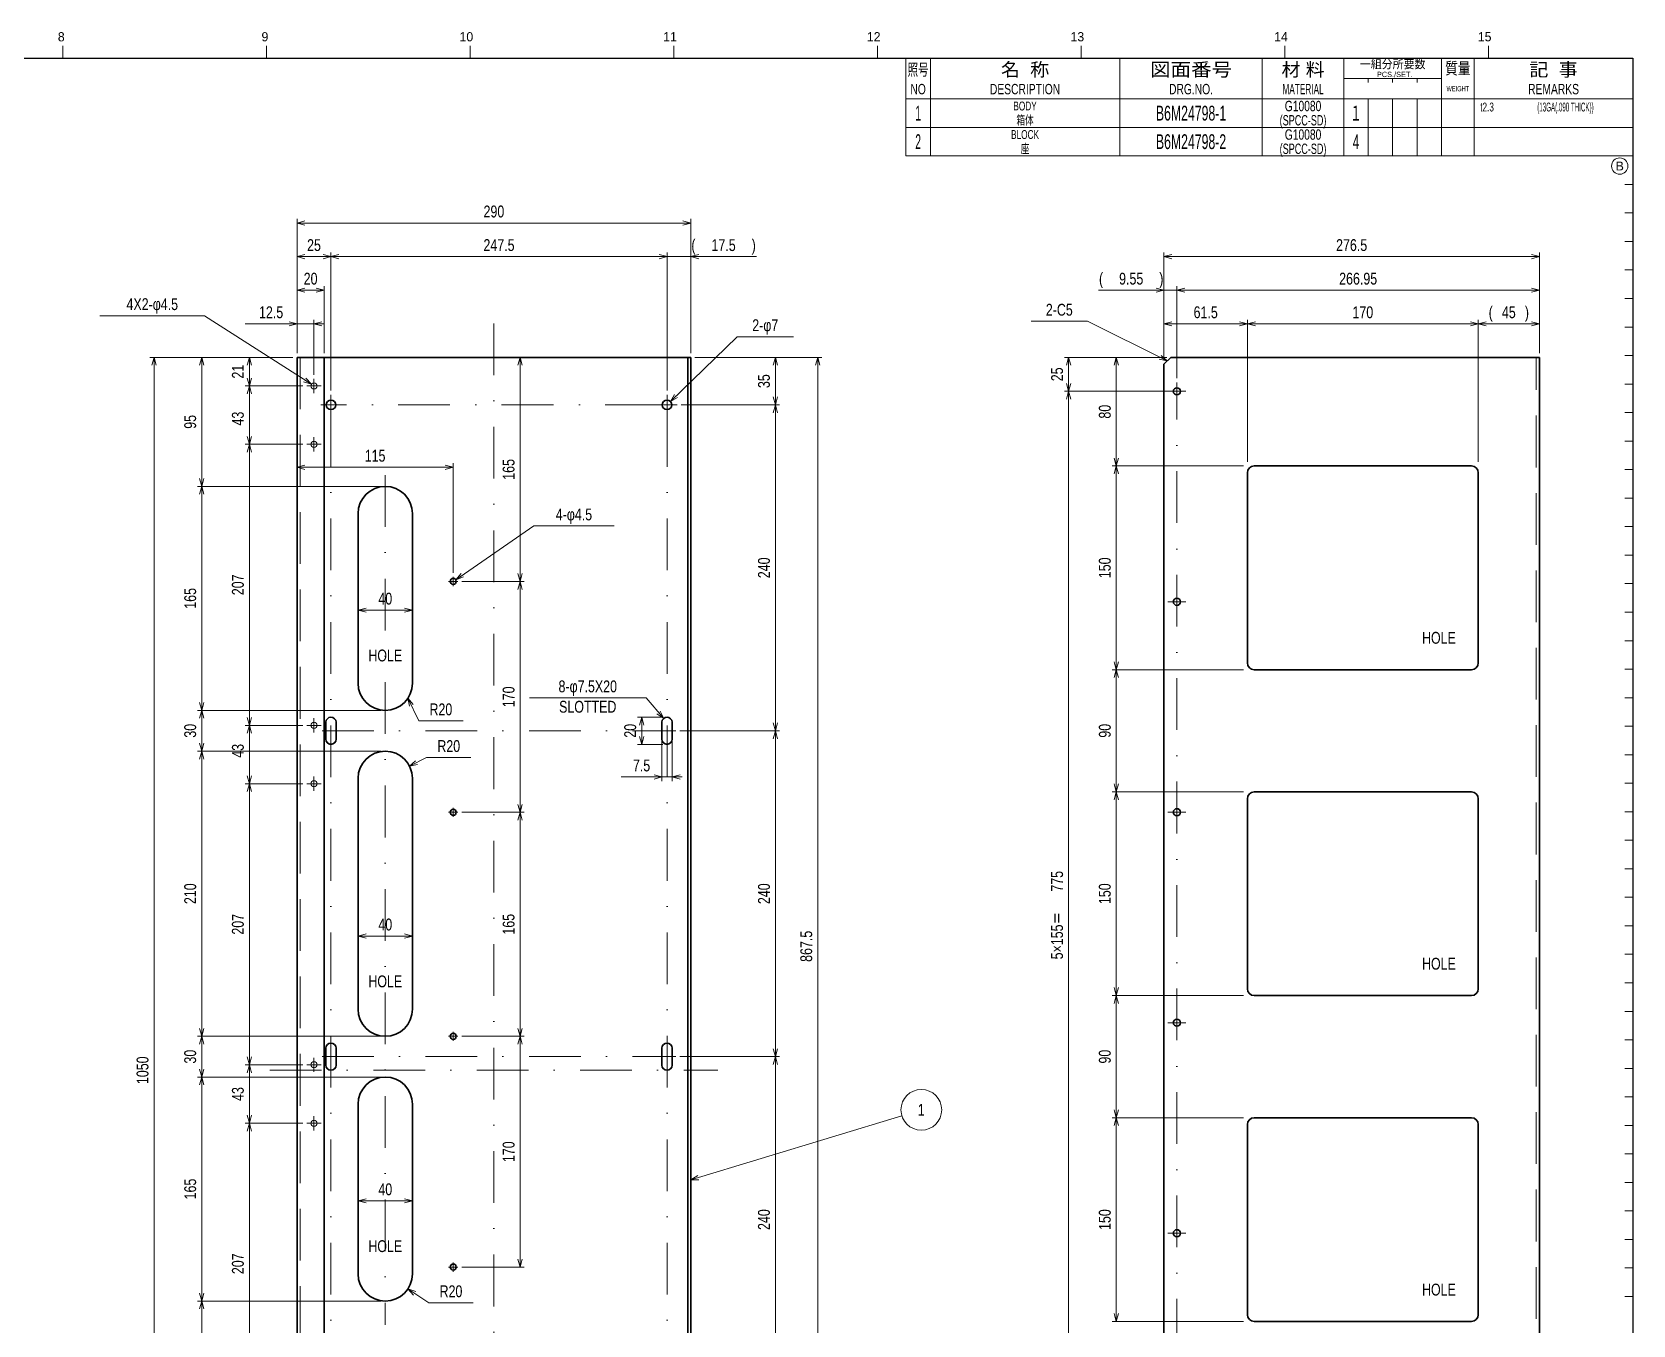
# Model space of a CAD drawing. Header units: millimetres. Extents: x 10 to 821, y 12 to 580.
# Drawn here: x 428 to 821, y 263 to 580.4 of the extents above; entities that cross this region are included whole.
import ezdxf
from ezdxf.enums import TextEntityAlignment as Align

# ---------------------------------------------------------------- set-up
doc = ezdxf.new("R2010")
doc.units = ezdxf.units.MM
doc.linetypes.add('DASHDOT', pattern=[25.3, 12.7, -6.3, 0, -6.3])
doc.linetypes.add('DASHED', pattern=[19, 12.7, -6.3])
for name, color, linetype in [('GR1_01', 7, 'Continuous'), ('GR1_02', 7, 'Continuous'), ('図面枠B6M', 7, 'Continuous'), ('表題、部品表_01', 7, 'Continuous'), ('表題、部品表_02', 7, 'Continuous'), ('表題、部品表_03', 7, 'Continuous'), ('表題、部品表_Layer1', 7, 'Continuous')]:
    doc.layers.add(name, color=color, linetype=linetype)
doc.styles.add('HG丸ｺﾞｼｯｸM-PRO', font='')
doc.styles.get('HG丸ｺﾞｼｯｸM-PRO').set_extended_font_data('HG丸ｺﾞｼｯｸM-PRO')

# ---------------------------------------------------------------- blocks, each defined once
blk = doc.blocks.new('BLKF023')
at = {"layer": '図面枠B6M', "color": 2, "linetype": 'Continuous', "lineweight": 25}
for p, q in [((35.5, 574), (821, 574)), ((821, 574), (821, 20))]:
    blk.add_line(p, q, dxfattribs=at)
at = {"layer": '図面枠B6M', "color": 4, "linetype": 'Continuous', "lineweight": 13}
for p, q in [((435.5, 577), (435.5, 574)), ((485.5, 577), (485.5, 574)), ((535.5, 577), (535.5, 574)), ((585.5, 577), (585.5, 574)), ((635.5, 577), (635.5, 574)), ((685.5, 577), (685.5, 574)), ((735.5, 577), (735.5, 574)), ((785.5, 577), (785.5, 574)), ((819, 557), (821, 557)), ((819, 550), (821, 550)), ((819, 543), (821, 543)), ((819, 536), (821, 536)), ((819, 529), (821, 529)), ((819, 522), (821, 522)), ((819, 515), (821, 515)), ((819, 508), (821, 508)), ((819, 501), (821, 501)), ((819, 494), (821, 494)), ((819, 487), (821, 487)), ((819, 480), (821, 480)), ((819, 473), (821, 473)), ((819, 466), (821, 466)), ((819, 459), (821, 459)), ((819, 452), (821, 452)), ((819, 445), (821, 445)), ((819, 438), (821, 438)), ((819, 431), (821, 431)), ((819, 424), (821, 424)), ((819, 417), (821, 417)), ((819, 410), (821, 410)), ((819, 403), (821, 403)), ((819, 396), (821, 396)), ((819, 389), (821, 389)), ((819, 382), (821, 382)), ((819, 375), (821, 375)), ((819, 368), (821, 368)), ((819, 361), (821, 361)), ((819, 354), (821, 354)), ((819, 347), (821, 347)), ((819, 340), (821, 340)), ((819, 333), (821, 333)), ((819, 326), (821, 326)), ((819, 319), (821, 319)), ((819, 312), (821, 312)), ((819, 305), (821, 305)), ((819, 298), (821, 298)), ((819, 291), (821, 291)), ((819, 284), (821, 284)), ((819, 277), (821, 277)), ((819, 270), (821, 270))]:
    blk.add_line(p, q, dxfattribs=at)
at = {"layer": '図面枠B6M', "color": 4, "linetype": 'Continuous', "lineweight": 13, "style": 'HG丸ｺﾞｼｯｸM-PRO', "width": 1.003994}
for s, height, p in [('8', 2.25, (434.29, 577.45)), ('9', 2.25, (484.29, 577.45)), ('10', 2.255, (532.9, 577.45)), ('11', 2.255, (582.9, 577.45)), ('12', 2.255, (632.9, 577.45)), ('13', 2.255, (682.9, 577.45)), ('14', 2.255, (732.9, 577.45)), ('15', 2.255, (782.9, 577.45))]:
    blk.add_text(s, height=height, dxfattribs=at).set_placement(p, align=Align.BOTTOM_LEFT)
blk = doc.blocks.new('FXTIP_ARROW_S')
at = {"color": 0, "linetype": 'Continuous', "lineweight": -2}
for q in [(-1, 0), (-0.97, 0.26), (-0.97, -0.26)]:
    blk.add_line((0, 0), q, dxfattribs=at)
blk = doc.blocks.new('FXTIP_ARROW_E')
at = {"color": 0, "linetype": 'Continuous', "lineweight": -2}
for q in [(-1, 0), (-0.97, 0.26), (-0.97, -0.26)]:
    blk.add_line((0, 0), q, dxfattribs=at)
blk = doc.blocks.new('BLKF040')
at = {"layer": '表題、部品表_02', "color": 4, "linetype": 'Continuous', "lineweight": 13}
for p, q in [((642.5, 564), (642.5, 557)), ((642.5, 564), (821, 564)), ((648.5, 564), (648.5, 557)), ((695, 564), (695, 557)), ((730, 564), (730, 557)), ((750, 564), (750, 557)), ((756, 564), (756, 557)), ((762, 564), (762, 557)), ((768, 557), (768, 564)), ((774, 564), (774, 557)), ((782, 564), (782, 557)), ((821, 564), (821, 557)), ((642.5, 557), (821, 557))]:
    blk.add_line(p, q, dxfattribs=at)
blk = doc.blocks.new('BLKF043')
at = {"layer": '表題、部品表_01', "color": 4, "linetype": 'Continuous', "lineweight": 13}
for p, q in [((642.5, 574), (642.5, 564)), ((642.5, 574), (821, 574)), ((648.5, 574), (648.5, 564)), ((695, 574), (695, 564)), ((730, 574), (730, 564)), ((750, 574), (750, 564)), ((774, 574), (774, 564)), ((782, 574), (782, 564)), ((821, 574), (821, 564)), ((750, 569), (774, 569)), ((756, 568), (756, 569)), ((762, 569), (762, 568)), ((768, 569), (768, 568)), ((642.5, 564), (821, 564))]:
    blk.add_line(p, q, dxfattribs=at)
at = {"layer": '表題、部品表_01', "color": 3, "linetype": 'Continuous', "lineweight": 35, "style": 'HG丸ｺﾞｼｯｸM-PRO'}
for s, height, width, p in [('照号', 2.909, 0.651535, (645.5, 571.2)), ('名  称', 3.273, 1.042426, (671.75, 571.2)), ('図面番号', 3.273, 1.127518, (712.5, 571.2)), ('材 料', 3.273, 1.042439, (740, 571.2)), ('一組分所要数', 2.036, 0.966638, (762, 572.5)), ('PCS./SET.', 1.309, 0.862935, (762.5, 570)), ('質量', 2.909, 0.781842, (778, 571.5)), ('記  事', 3.273, 1.042426, (801.5, 571.2)), ('NO', 2.545, 0.740841, (645.5, 566.4)), ('DESCRIPTION', 2.5455, 0.741365, (671.75, 566.4)), ('DRG.NO.', 2.545, 0.741189, (712.5, 566.4)), ('MATERIAL', 2.545, 0.594756, (740, 566.4)), ('WEIGHT', 1.309, 0.635507, (778, 566.5)), ('REMARKS', 2.545, 0.742803, (801.5, 566.4))]:
    blk.add_text(s, height=height, dxfattribs=dict(at, width=width)).set_placement(p, align=Align.MIDDLE_CENTER)
blk = doc.blocks.new('BLKF042')
at = {"layer": '表題、部品表_01', "color": 3, "linetype": 'Continuous', "lineweight": 13}
blk.add_blockref('BLKF043', (0, 0), dxfattribs=at)
blk = doc.blocks.new('BLKF044')
at = {"layer": '表題、部品表_02', "color": 4, "linetype": 'Continuous', "lineweight": 13}
for p, q in [((642.5, 557), (642.5, 550)), ((642.5, 557), (821, 557)), ((648.5, 557), (648.5, 550)), ((695, 557), (695, 550)), ((730, 557), (730, 550)), ((750, 557), (750, 550)), ((756, 557), (756, 550)), ((762, 557), (762, 550)), ((768, 550), (768, 557)), ((774, 557), (774, 550)), ((782, 557), (782, 550)), ((821, 557), (821, 550)), ((642.5, 550), (821, 550))]:
    blk.add_line(p, q, dxfattribs=at)
blk = doc.blocks.new('BLKF062')
at = {"layer": 'GR1_01', "color": 3, "linetype": 'Continuous', "lineweight": 35}
for p, q in [((707.52, 500.54), (705.85, 498.88)), ((707.52, 500.54), (798.02, 500.54)), ((798.02, 150.54), (798.02, 500.54)), ((705.85, 498.88), (705.85, 498.04)), ((705.85, 498.88), (705.85, 224.71)), ((726.35, 425.54), (726.35, 472.21)), ((728.02, 473.88), (781.35, 473.88)), ((783.02, 472.21), (783.02, 425.54)), ((781.35, 423.88), (728.02, 423.88)), ((728.02, 393.88), (781.35, 393.88)), ((726.35, 345.54), (726.35, 392.21)), ((783.02, 392.21), (783.02, 345.54)), ((781.35, 343.88), (728.02, 343.88)), ((726.35, 265.54), (726.35, 312.21)), ((728.02, 313.88), (781.35, 313.88)), ((783.02, 312.21), (783.02, 265.54)), ((781.35, 263.88), (728.02, 263.88)), ((705.85, 224.71), (705.85, 222.21)), ((705.85, 222.21), (707.52, 220.54)), ((707.52, 220.54), (710.45, 220.54)), ((710.45, 219.88), (710.45, 220.54)), ((709.68, 219.88), (709.68, 150.54)), ((709.68, 219.88), (710.45, 219.88)), ((709.68, 150.54), (798.02, 150.54))]:
    blk.add_line(p, q, dxfattribs=at)
at = {"layer": 'GR1_01', "color": 4, "linetype": 'DASHED', "lineweight": 13}
for p, q in [((797.25, 150.54), (797.25, 500.54)), ((710.45, 150.54), (710.45, 219.88)), ((709.68, 213.38), (710.45, 213.38)), ((709.68, 209.38), (710.45, 209.38)), ((709.68, 163.38), (710.45, 163.38)), ((709.68, 159.38), (710.45, 159.38))]:
    blk.add_line(p, q, dxfattribs=at)
at = {"layer": 'GR1_01', "color": 3, "linetype": 'Continuous', "lineweight": 35}
for centre in [(709.03, 492.21), (709.03, 440.54), (709.03, 388.88), (709.03, 337.21), (709.03, 285.54), (709.03, 233.88)]:
    blk.add_circle(centre, 0.867, dxfattribs=at)
for centre, start, end in [((728.02, 472.21), 90, 180), ((781.35, 472.21), 0, 90), ((728.02, 425.54), 180, 270), ((781.35, 425.54), 270, 0), ((728.02, 392.21), 90, 180), ((781.35, 392.21), 0, 90), ((728.02, 345.54), 180, 270), ((781.35, 345.54), 270, 0), ((728.02, 312.21), 90, 180), ((781.35, 312.21), 0, 90), ((728.02, 265.54), 180, 270), ((781.35, 265.54), 270, 0)]:
    blk.add_arc(centre, 1.67, start, end, dxfattribs=at)
blk = doc.blocks.new('BLKF064')
at = {"layer": 'GR1_01', "color": 3, "linetype": 'Continuous', "lineweight": 35}
for p, q in [((493.02, 150.54), (493.02, 500.54)), ((493.02, 500.54), (589.68, 500.54)), ((499.68, 499.78), (499.68, 500.54)), ((499.68, 223.04), (499.68, 500.54)), ((588.92, 498.04), (588.92, 500.54)), ((589.68, 500.54), (589.68, 224.71)), ((588.92, 498.04), (588.92, 219.88)), ((508.02, 420.54), (508.02, 462.21)), ((521.35, 420.54), (521.35, 462.21)), ((500.1, 406.79), (500.1, 410.96)), ((502.6, 406.79), (502.6, 410.96)), ((582.6, 406.79), (582.6, 410.96)), ((585.1, 406.79), (585.1, 410.96)), ((508.02, 340.54), (508.02, 397.21)), ((521.35, 340.54), (521.35, 397.21)), ((500.1, 326.79), (500.1, 330.96)), ((502.6, 326.79), (502.6, 330.96)), ((582.6, 326.79), (582.6, 330.96)), ((585.1, 326.79), (585.1, 330.96)), ((508.02, 275.54), (508.02, 317.21)), ((521.35, 275.54), (521.35, 317.21)), ((500.1, 246.79), (500.1, 250.96)), ((502.6, 246.79), (502.6, 250.96)), ((582.6, 246.79), (582.6, 250.96)), ((585.1, 246.79), (585.1, 250.96)), ((589.68, 224.71), (589.68, 150.54)), ((499.68, 219.88), (499.68, 223.04)), ((499.68, 152.88), (499.68, 219.88)), ((564.68, 175.54), (564.68, 217.21)), ((578.02, 175.54), (578.02, 217.21)), ((584.68, 219.88), (583.02, 218.21)), ((583.02, 152.88), (583.02, 218.21)), ((584.68, 219.88), (589.68, 219.88)), ((500.1, 160.13), (500.1, 164.29)), ((502.6, 160.13), (502.6, 164.29)), ((582.6, 160.13), (582.6, 164.29)), ((589.68, 150.54), (493.02, 150.54)), ((499.68, 150.54), (499.68, 152.88)), ((583.02, 150.54), (583.02, 152.88))]:
    blk.add_line(p, q, dxfattribs=at)
at = {"layer": 'GR1_01', "color": 4, "linetype": 'DASHED', "lineweight": 13}
for p, q in [((493.78, 500.54), (493.78, 150.54)), ((588.92, 150.54), (588.92, 219.88)), ((585.1, 160.13), (585.1, 164.29))]:
    blk.add_line(p, q, dxfattribs=at)
at = {"layer": 'GR1_01', "color": 3, "linetype": 'Continuous', "lineweight": 13}
for centre in [(497.18, 493.54), (497.18, 479.21), (497.18, 410.21), (497.18, 395.88), (497.18, 326.88), (497.18, 312.54), (497.18, 243.54), (497.18, 229.21)]:
    blk.add_circle(centre, 0.75, dxfattribs=at)
at = {"layer": 'GR1_01', "color": 3, "linetype": 'Continuous', "lineweight": 35}
for centre, radius in [((501.35, 488.88), 1.17), ((583.85, 488.88), 1.17), ((531.35, 445.54), 0.75), ((531.35, 388.88), 0.75), ((531.35, 333.88), 0.75), ((531.35, 277.21), 0.75), ((497.18, 216.04), 0.583), ((585.52, 216.04), 0.583), ((497.18, 206.71), 0.583), ((585.52, 206.71), 0.583), ((497.18, 166.04), 0.583), ((585.52, 166.04), 0.583), ((497.18, 156.71), 0.583), ((585.52, 156.71), 0.583)]:
    blk.add_circle(centre, radius, dxfattribs=at)
for centre, radius, start, end in [((514.68, 462.21), 6.67, 0, 180), ((514.68, 420.54), 6.67, 180, 0), ((501.35, 410.96), 1.25, 0, 180), ((583.85, 410.96), 1.25, 0, 180), ((501.35, 406.79), 1.25, 180, 0), ((583.85, 406.79), 1.25, 180, 0), ((514.68, 397.21), 6.67, 0, 180), ((514.68, 340.54), 6.67, 180, 0), ((501.35, 330.96), 1.25, 0, 180), ((583.85, 330.96), 1.25, 0, 180), ((501.35, 326.79), 1.25, 180, 0), ((583.85, 326.79), 1.25, 180, 0), ((514.68, 317.21), 6.67, 0, 180), ((514.68, 275.54), 6.67, 180, 0), ((501.35, 250.96), 1.25, 0, 180), ((583.85, 250.96), 1.25, 0, 180), ((501.35, 246.79), 1.25, 180, 0), ((583.85, 246.79), 1.25, 180, 0), ((571.35, 217.21), 6.67, 0, 180), ((571.35, 175.54), 6.67, 180, 0), ((501.35, 164.29), 1.25, 0, 180), ((583.85, 164.29), 1.25, 131.8103, 180), ((501.35, 160.13), 1.25, 180, 0), ((583.85, 160.13), 1.25, 180, 228.1897)]:
    blk.add_arc(centre, radius, start, end, dxfattribs=at)
at = {"layer": 'GR1_01', "color": 4, "linetype": 'DASHED', "lineweight": 13}
for centre, start, end in [((583.85, 164.29), 0, 131.8103), ((583.85, 160.13), 228.1897, 0)]:
    blk.add_arc(centre, 1.25, start, end, dxfattribs=at)
blk = doc.blocks.new('BLKF068')
at = {"layer": '表題、部品表_Layer1', "color": 4, "linetype": 'Continuous', "lineweight": 13}
blk.add_circle((817.75, 547.51), 2, dxfattribs=at)
at = {"layer": '表題、部品表_Layer1', "color": 4, "linetype": 'Continuous', "lineweight": 13, "style": 'HG丸ｺﾞｼｯｸM-PRO', "width": 1.04272}
blk.add_text('B', height=2.18, dxfattribs=at).set_placement((817.75, 547.51), align=Align.MIDDLE_CENTER)

msp = doc.modelspace()

# ---------------------------------------------------------------- linework, layer by layer
at = {"layer": 'GR1_01', "color": 4, "linetype": 'DASHDOT', "lineweight": 13}
for p, q in [((541.35, 508.88), (541.35, 225.88)), ((497.18, 491.79), (497.18, 495.29)), ((498.93, 493.54), (495.43, 493.54)), ((501.35, 486.38), (501.35, 491.38)), ((583.85, 486.38), (583.85, 491.38)), ((706.83, 492.21), (711.23, 492.21)), ((709.03, 231.3), (709.03, 494.41)), ((581.35, 488.88), (498.85, 488.88)), ((586.35, 488.88), (581.35, 488.88)), ((501.35, 486.38), (501.35, 157.44)), ((583.85, 486.38), (583.85, 157.44)), ((497.18, 477.46), (497.18, 480.96)), ((498.93, 479.21), (495.43, 479.21)), ((514.68, 471.62), (514.68, 263.02)), ((532.48, 445.54), (530.23, 445.54)), ((531.35, 446.67), (531.35, 444.42)), ((706.83, 440.54), (711.23, 440.54)), ((498.93, 410.21), (495.43, 410.21)), ((497.18, 408.46), (497.18, 411.96)), ((499.18, 408.88), (581.68, 408.88)), ((581.68, 408.88), (586.02, 408.88)), ((497.18, 394.13), (497.18, 397.63)), ((498.93, 395.88), (495.43, 395.88)), ((531.35, 390), (531.35, 387.75)), ((532.48, 388.88), (530.23, 388.88)), ((706.83, 388.88), (711.23, 388.88)), ((531.35, 335), (531.35, 332.75)), ((706.83, 337.21), (711.23, 337.21)), ((532.48, 333.88), (530.23, 333.88)), ((498.93, 326.88), (495.43, 326.88)), ((497.18, 325.13), (497.18, 328.63)), ((499.18, 328.88), (581.68, 328.88)), ((581.68, 328.88), (586.02, 328.88)), ((486.35, 325.54), (596.35, 325.54)), ((498.93, 312.54), (495.43, 312.54)), ((497.18, 310.79), (497.18, 314.29)), ((706.83, 285.54), (711.23, 285.54)), ((532.48, 277.21), (530.23, 277.21)), ((531.35, 278.33), (531.35, 276.08))]:
    msp.add_line(p, q, dxfattribs=at)
at = {"layer": 'GR1_02', "color": 254, "linetype": 'Continuous', "lineweight": 13}
for p, q in [((493.02, 501.54), (493.02, 534.53)), ((493.02, 533.53), (589.68, 533.53)), ((589.68, 501.54), (589.68, 534.53)), ((493.02, 501.54), (493.02, 526.28)), ((493.02, 525.28), (501.35, 525.28)), ((501.35, 492.38), (501.35, 526.28)), ((501.35, 525.28), (583.85, 525.28)), ((583.85, 492.38), (583.85, 526.28)), ((583.85, 525.28), (589.68, 525.28)), ((589.68, 501.54), (589.68, 526.28)), ((589.68, 525.28), (605.8, 525.28)), ((705.85, 499.88), (705.85, 526.28)), ((705.85, 525.28), (798.02, 525.28)), ((798.02, 501.54), (798.02, 526.28)), ((493.02, 501.54), (493.02, 518.04)), ((493.02, 517.04), (499.68, 517.04)), ((499.68, 501.54), (499.68, 518.04)), ((689.76, 517.04), (705.85, 517.04)), ((705.85, 499.88), (705.85, 518.04)), ((705.85, 517.04), (709.03, 517.04)), ((709.03, 495.41), (709.03, 518.04)), ((709.03, 517.04), (798.02, 517.04)), ((798.02, 501.54), (798.02, 518.04)), ((480.29, 508.79), (493.02, 508.79)), ((493.02, 501.54), (493.02, 509.79)), ((493.02, 508.79), (497.18, 508.79)), ((497.18, 496.29), (497.18, 509.79)), ((497.18, 508.79), (499.68, 508.79)), ((492.02, 500.54), (456.91, 500.54)), ((457.91, 150.54), (457.91, 500.54)), ((492.02, 500.54), (468.61, 500.54)), ((469.61, 468.88), (469.61, 500.54)), ((492.02, 500.54), (480.31, 500.54)), ((481.31, 493.54), (481.31, 500.54)), ((547.78, 445.54), (547.78, 500.54)), ((590.68, 500.54), (621.86, 500.54)), ((590.68, 500.54), (611.47, 500.54)), ((610.47, 488.88), (610.47, 500.54)), ((620.86, 211.38), (620.86, 500.54)), ((706.52, 500.54), (681.44, 500.54)), ((682.44, 492.21), (682.44, 500.54)), ((494.43, 493.54), (480.31, 493.54)), ((481.31, 479.21), (481.31, 493.54)), ((707.17, 492.21), (681.44, 492.21)), ((682.44, 233.88), (682.44, 492.21)), ((587.35, 488.88), (611.47, 488.88)), ((610.47, 408.88), (610.47, 488.88)), ((494.43, 479.21), (480.31, 479.21)), ((481.31, 410.21), (481.31, 479.21)), ((493.02, 473.57), (531.35, 473.57)), ((531.35, 447.67), (531.35, 474.57)), ((513.68, 468.88), (468.61, 468.88)), ((469.61, 413.88), (469.61, 468.88)), ((533.48, 445.54), (548.78, 445.54)), ((547.78, 388.88), (547.78, 445.54)), ((508.02, 438.49), (521.35, 438.49)), ((578.71, 416.95), (550.07, 416.95)), ((583.04, 411.91), (578.71, 416.95)), ((513.68, 413.88), (468.61, 413.88)), ((469.61, 403.88), (469.61, 413.88)), ((494.43, 410.21), (480.31, 410.21)), ((481.31, 395.88), (481.31, 410.21)), ((582.85, 412.21), (576.63, 412.21)), ((577.63, 405.54), (577.63, 412.21)), ((587.02, 408.88), (611.47, 408.88)), ((610.47, 328.88), (610.47, 408.88)), ((582.85, 405.54), (576.63, 405.54)), ((582.6, 407.88), (582.6, 396.54)), ((585.1, 407.88), (585.1, 396.54)), ((513.68, 403.88), (468.61, 403.88)), ((469.61, 333.88), (469.61, 403.88)), ((572.6, 397.54), (582.6, 397.54)), ((582.6, 397.54), (585.1, 397.54)), ((585.1, 397.54), (587.6, 397.54)), ((494.43, 395.88), (480.31, 395.88)), ((481.31, 326.88), (481.31, 395.88)), ((533.48, 388.88), (548.78, 388.88)), ((547.78, 333.88), (547.78, 388.88)), ((508.02, 358.49), (521.35, 358.49)), ((513.68, 333.88), (468.61, 333.88)), ((469.61, 323.88), (469.61, 333.88)), ((533.48, 333.88), (548.78, 333.88)), ((547.78, 277.21), (547.78, 333.88)), ((494.43, 326.88), (480.31, 326.88)), ((481.31, 312.54), (481.31, 326.88)), ((587.02, 328.88), (611.47, 328.88)), ((610.47, 248.88), (610.47, 328.88)), ((513.68, 323.88), (468.61, 323.88)), ((469.61, 268.88), (469.61, 323.88)), ((494.43, 312.54), (480.31, 312.54)), ((481.31, 243.54), (481.31, 312.54)), ((589.68, 298.61), (641.5, 314.36)), ((508.02, 293.49), (521.35, 293.49)), ((533.48, 277.21), (548.78, 277.21)), ((513.68, 268.88), (468.61, 268.88)), ((469.61, 223.88), (469.61, 268.88))]:
    msp.add_line(p, q, dxfattribs=at)
at = {"layer": 'GR1_02', "color": 4, "linetype": 'Continuous', "lineweight": 13}
for p, q in [((470.32, 510.78), (444.64, 510.78)), ((496.55, 493.95), (470.32, 510.78)), ((687.08, 509.41), (673.24, 509.41)), ((706.68, 499.71), (687.08, 509.41)), ((705.85, 499.88), (705.85, 509.79)), ((705.85, 508.79), (726.35, 508.79)), ((726.35, 474.88), (726.35, 509.79)), ((726.35, 508.79), (783.02, 508.79)), ((783.02, 474.88), (783.02, 509.79)), ((783.02, 508.79), (798.02, 508.79)), ((798.02, 501.54), (798.02, 509.79)), ((584.69, 489.69), (601.05, 505.61)), ((601.05, 505.61), (614.89, 505.61)), ((706.52, 500.54), (693.15, 500.54)), ((694.15, 473.88), (694.15, 500.54)), ((725.35, 473.88), (693.15, 473.88)), ((694.15, 423.88), (694.15, 473.88)), ((531.97, 445.97), (551.12, 459.16)), ((551.12, 459.16), (570.88, 459.16)), ((725.35, 423.88), (693.15, 423.88)), ((694.15, 393.88), (694.15, 423.88)), ((520.24, 416.86), (522.89, 411.31)), ((522.89, 411.31), (533.77, 411.31)), ((520.64, 400.2), (524.82, 402.3)), ((524.82, 402.3), (535.7, 402.3)), ((725.35, 393.88), (693.15, 393.88)), ((694.15, 343.88), (694.15, 393.88)), ((725.35, 343.88), (693.15, 343.88)), ((694.15, 313.88), (694.15, 343.88)), ((725.35, 313.88), (693.15, 313.88)), ((694.15, 263.88), (694.15, 313.88)), ((520.24, 271.86), (525.37, 268.46)), ((525.37, 268.46), (536.25, 268.46)), ((725.35, 263.88), (693.15, 263.88))]:
    msp.add_line(p, q, dxfattribs=at)
at = {"layer": 'GR1_02', "color": 254, "linetype": 'Continuous', "lineweight": 13}
msp.add_circle((646.28, 315.82), 5, dxfattribs=at)

# ---------------------------------------------------------------- block references
at = {"layer": 'GR1_01', "color": 3, "linetype": 'Continuous', "lineweight": 35}
for name in ['BLKF064', 'BLKF062']:
    msp.add_blockref(name, (0, 0), dxfattribs=at)
at = {"layer": 'GR1_02', "color": 254, "linetype": 'Continuous', "lineweight": 13, "xscale": 2, "yscale": 2}
for name, p, rotation in [('FXTIP_ARROW_S', (493.02, 533.53), 180), ('FXTIP_ARROW_E', (589.68, 533.53), 360), ('FXTIP_ARROW_S', (493.02, 525.28), 180), ('FXTIP_ARROW_E', (501.35, 525.28), 360), ('FXTIP_ARROW_S', (501.35, 525.28), 180), ('FXTIP_ARROW_E', (583.85, 525.28), 360), ('FXTIP_ARROW_S', (589.68, 525.28), 180), ('FXTIP_ARROW_S', (705.85, 525.28), 180), ('FXTIP_ARROW_E', (798.02, 525.28), 360), ('FXTIP_ARROW_S', (493.02, 517.04), 180), ('FXTIP_ARROW_E', (499.68, 517.04), 360), ('FXTIP_ARROW_E', (705.85, 517.04), 360), ('FXTIP_ARROW_S', (709.03, 517.04), 180), ('FXTIP_ARROW_E', (798.02, 517.04), 360), ('FXTIP_ARROW_E', (493.02, 508.79), 360), ('FXTIP_ARROW_S', (497.18, 508.79), 180), ('FXTIP_ARROW_E', (457.91, 500.54), 90), ('FXTIP_ARROW_E', (469.61, 500.54), 90), ('FXTIP_ARROW_E', (481.31, 500.54), 90), ('FXTIP_ARROW_E', (547.78, 500.54), 90), ('FXTIP_ARROW_E', (610.47, 500.54), 90), ('FXTIP_ARROW_E', (620.86, 500.54), 90), ('FXTIP_ARROW_E', (682.44, 500.54), 90), ('FXTIP_ARROW_S', (481.31, 493.54), 270), ('FXTIP_ARROW_E', (481.31, 493.54), 90), ('FXTIP_ARROW_S', (682.44, 492.21), 270), ('FXTIP_ARROW_E', (682.44, 492.21), 90), ('FXTIP_ARROW_S', (610.47, 488.88), 270), ('FXTIP_ARROW_E', (610.47, 488.88), 90), ('FXTIP_ARROW_S', (481.31, 479.21), 270), ('FXTIP_ARROW_E', (481.31, 479.21), 90), ('FXTIP_ARROW_S', (493.02, 473.57), 180), ('FXTIP_ARROW_E', (531.35, 473.57), 360), ('FXTIP_ARROW_S', (469.61, 468.88), 270), ('FXTIP_ARROW_E', (469.61, 468.88), 90), ('FXTIP_ARROW_S', (547.78, 445.54), 270), ('FXTIP_ARROW_E', (547.78, 445.54), 90), ('FXTIP_ARROW_S', (508.02, 438.49), 180), ('FXTIP_ARROW_E', (521.35, 438.49), 360), ('FXTIP_ARROW_S', (469.61, 413.88), 270), ('FXTIP_ARROW_E', (469.61, 413.88), 90), ('FXTIP_ARROW_S', (583.04, 411.91), 310.6006474725367), ('FXTIP_ARROW_S', (481.31, 410.21), 270), ('FXTIP_ARROW_E', (481.31, 410.21), 90), ('FXTIP_ARROW_E', (577.63, 412.21), 90), ('FXTIP_ARROW_S', (610.47, 408.88), 270), ('FXTIP_ARROW_E', (610.47, 408.88), 90), ('FXTIP_ARROW_S', (469.61, 403.88), 270), ('FXTIP_ARROW_S', (577.63, 405.54), 270), ('FXTIP_ARROW_E', (469.61, 403.88), 90), ('FXTIP_ARROW_S', (481.31, 395.88), 270), ('FXTIP_ARROW_E', (582.6, 397.54), 360), ('FXTIP_ARROW_S', (585.1, 397.54), 180), ('FXTIP_ARROW_E', (481.31, 395.88), 90), ('FXTIP_ARROW_S', (547.78, 388.88), 270), ('FXTIP_ARROW_E', (547.78, 388.88), 90), ('FXTIP_ARROW_S', (508.02, 358.49), 180), ('FXTIP_ARROW_E', (521.35, 358.49), 360), ('FXTIP_ARROW_S', (469.61, 333.88), 270), ('FXTIP_ARROW_S', (547.78, 333.88), 270), ('FXTIP_ARROW_E', (469.61, 333.88), 90), ('FXTIP_ARROW_E', (547.78, 333.88), 90), ('FXTIP_ARROW_S', (610.47, 328.88), 270), ('FXTIP_ARROW_S', (481.31, 326.88), 270), ('FXTIP_ARROW_E', (481.31, 326.88), 90), ('FXTIP_ARROW_E', (610.47, 328.88), 90), ('FXTIP_ARROW_S', (469.61, 323.88), 270), ('FXTIP_ARROW_E', (469.61, 323.88), 90), ('FXTIP_ARROW_S', (481.31, 312.54), 270), ('FXTIP_ARROW_E', (481.31, 312.54), 90), ('FXTIP_ARROW_S', (589.68, 298.61), 196.9145566239818), ('FXTIP_ARROW_S', (508.02, 293.49), 180), ('FXTIP_ARROW_E', (521.35, 293.49), 360), ('FXTIP_ARROW_S', (547.78, 277.21), 270), ('FXTIP_ARROW_S', (469.61, 268.88), 270), ('FXTIP_ARROW_E', (469.61, 268.88), 90)]:
    msp.add_blockref(name, p, dxfattribs=dict(at, rotation=rotation))
at = {"layer": 'GR1_02', "color": 4, "linetype": 'Continuous', "lineweight": 13, "xscale": 2, "yscale": 2}
for name, p, rotation in [('FXTIP_ARROW_S', (705.85, 508.79), 180), ('FXTIP_ARROW_E', (726.35, 508.79), 360), ('FXTIP_ARROW_S', (726.35, 508.79), 180), ('FXTIP_ARROW_E', (783.02, 508.79), 360), ('FXTIP_ARROW_S', (783.02, 508.79), 180), ('FXTIP_ARROW_E', (798.02, 508.79), 360), ('FXTIP_ARROW_E', (694.15, 500.54), 90), ('FXTIP_ARROW_S', (706.68, 499.71), 333.6549332500346), ('FXTIP_ARROW_S', (496.55, 493.95), 327.3160714519742), ('FXTIP_ARROW_S', (584.69, 489.69), 224.2142197909457), ('FXTIP_ARROW_S', (694.15, 473.88), 270), ('FXTIP_ARROW_E', (694.15, 473.88), 90), ('FXTIP_ARROW_S', (531.97, 445.97), 214.5649974885179), ('FXTIP_ARROW_S', (694.15, 423.88), 270), ('FXTIP_ARROW_E', (694.15, 423.88), 90), ('FXTIP_ARROW_S', (520.24, 416.86), 115.5065492659453), ('FXTIP_ARROW_S', (520.64, 400.2), 206.6716379379935), ('FXTIP_ARROW_S', (694.15, 393.88), 270), ('FXTIP_ARROW_E', (694.15, 393.88), 90), ('FXTIP_ARROW_S', (694.15, 343.88), 270), ('FXTIP_ARROW_E', (694.15, 343.88), 90), ('FXTIP_ARROW_S', (694.15, 313.88), 270), ('FXTIP_ARROW_E', (694.15, 313.88), 90), ('FXTIP_ARROW_S', (520.24, 271.86), 146.4701217794519), ('FXTIP_ARROW_S', (694.15, 263.88), 270)]:
    msp.add_blockref(name, p, dxfattribs=dict(at, rotation=rotation))
at = {"layer": '図面枠B6M', "color": 4, "linetype": 'Continuous', "lineweight": 13}
msp.add_blockref('BLKF023', (0, 0), dxfattribs=at)
at = {"layer": '表題、部品表_01', "color": 3, "linetype": 'Continuous', "lineweight": 13}
msp.add_blockref('BLKF042', (0, 0), dxfattribs=at)
at = {"layer": '表題、部品表_02', "color": 4, "linetype": 'Continuous', "lineweight": 13}
for name in ['BLKF040', 'BLKF044']:
    msp.add_blockref(name, (0, 0), dxfattribs=at)
at = {"layer": '表題、部品表_Layer1', "color": 4, "linetype": 'Continuous', "lineweight": 13}
msp.add_blockref('BLKF068', (0, 0), dxfattribs=at)

# ---------------------------------------------------------------- texts
at = {"layer": 'GR1_02', "color": 254, "linetype": 'Continuous', "lineweight": 35, "style": 'HG丸ｺﾞｼｯｸM-PRO'}
for s, height, rotation, width, p in [('290', 2.909, 0, 0.784542, (541.35, 534.03)), ('25', 2.909, 0, 0.784542, (497.18, 525.78)), ('247.5', 2.909, 0, 0.7847, (542.6, 525.78)), ('(', 2.91, 0, 0.781868, (590.34, 525.78)), ('17.5', 2.909, 0, 0.784749, (597.74, 525.78)), (')', 2.91, 0, 0.781868, (605.14, 525.78)), ('276.5', 2.909, 0, 0.7847, (751.93, 525.78)), ('20', 2.909, 0, 0.784542, (496.35, 517.54)), ('(', 2.91, 0, 0.781868, (690.41, 517.54)), ('9.55', 2.909, 0, 0.784749, (697.81, 517.54)), (')', 2.91, 0, 0.781868, (705.21, 517.54)), ('266.95', 2.909, 0, 0.78467, (753.53, 517.54)), ('21', 2.909, 90, 0.784542, (480.81, 497.04)), ('35', 2.909, 90, 0.784542, (609.97, 494.71)), ('25', 2.909, 90, 0.784542, (681.94, 496.38)), ('95', 2.909, 90, 0.784542, (469.11, 484.71)), ('43', 2.909, 90, 0.784542, (480.81, 485.52)), ('115', 2.909, 0, 0.784542, (512.18, 474.07)), ('165', 2.909, 90, 0.784542, (547.28, 473.04)), ('240', 2.909, 90, 0.784542, (609.97, 448.88)), ('207', 2.909, 90, 0.784542, (480.81, 444.71)), ('165', 2.909, 90, 0.784542, (469.11, 441.38)), ('40', 2.909, 0, 0.784542, (514.68, 438.99)), ('170', 2.909, 90, 0.784542, (547.28, 417.21)), ('30', 2.909, 90, 0.784542, (469.11, 408.88)), ('20', 2.909, 90, 0.784542, (577.13, 408.88)), ('43', 2.909, 90, 0.784542, (480.81, 403.96)), ('775', 2.909, 90, 0.784542, (681.94, 371.92)), ('210', 2.909, 90, 0.784542, (469.11, 368.88)), ('240', 2.909, 90, 0.784542, (609.97, 368.88)), ('207', 2.909, 90, 0.784542, (480.81, 361.38)), ('40', 2.909, 0, 0.784542, (514.68, 358.99)), ('165', 2.909, 90, 0.784542, (547.28, 361.38)), ('5×155＝', 2.909, 90, 0.783455, (681.94, 358.6)), ('867.5', 2.909, 90, 0.7847, (620.36, 355.96)), ('30', 2.909, 90, 0.784542, (469.11, 328.88)), ('1050', 2.909, 90, 0.784542, (457.41, 325.54)), ('43', 2.909, 90, 0.784542, (480.81, 319.71)), ('170', 2.909, 90, 0.784542, (547.28, 305.54)), ('165', 2.909, 90, 0.784542, (469.11, 296.38)), ('40', 2.909, 0, 0.784542, (514.68, 293.99)), ('240', 2.909, 90, 0.784542, (609.97, 288.88)), ('207', 2.909, 90, 0.784542, (480.81, 278.04))]:
    msp.add_text(s, height=height, rotation=rotation, dxfattribs=dict(at, width=width)).set_placement(p, align=Align.BOTTOM_CENTER)
at = {"layer": 'GR1_02', "color": 3, "linetype": 'Continuous', "lineweight": 35, "style": 'HG丸ｺﾞｼｯｸM-PRO'}
for s, width, p in [('4X2-φ4.5', 0.783629, (457.48, 511.28)), ('2-C5', 0.783285, (680.16, 509.91)), ('2-φ7', 0.783086, (607.97, 506.11)), ('4-φ4.5', 0.783565, (561, 459.66)), ('R20', 0.783552, (528.33, 411.81)), ('R20', 0.783552, (530.26, 402.8)), ('R20', 0.783552, (530.81, 268.96))]:
    msp.add_text(s, height=2.909, dxfattribs=dict(at, width=width)).set_placement(p, align=Align.BOTTOM_CENTER)
at = {"layer": 'GR1_02', "color": 254, "linetype": 'Continuous', "lineweight": 35, "style": 'HG丸ｺﾞｼｯｸM-PRO'}
for s, width, p in [('12.5', 0.784749, (486.65, 509.29)), ('8-φ7.5X20', 0.783739, (564.39, 417.45)), ('SLOTTED', 0.783761, (564.39, 412.45)), ('7.5', 0.784839, (577.6, 398.04))]:
    msp.add_text(s, height=2.909, dxfattribs=dict(at, width=width)).set_placement(p, align=Align.BOTTOM_CENTER)
at = {"layer": 'GR1_02', "color": 3, "linetype": 'Continuous', "lineweight": 35, "style": 'HG丸ｺﾞｼｯｸM-PRO'}
for s, height, rotation, width, p in [('61.5', 2.909, 0, 0.784749, (716.1, 509.29)), ('170', 2.909, 0, 0.784542, (754.68, 509.29)), ('(', 2.91, 0, 0.781868, (786.08, 509.29)), ('45', 2.909, 0, 0.784542, (790.52, 509.29)), (')', 2.91, 0, 0.781868, (794.96, 509.29)), ('80', 2.909, 90, 0.784542, (693.65, 487.21)), ('150', 2.909, 90, 0.784542, (693.65, 448.88)), ('90', 2.909, 90, 0.784542, (693.65, 408.88)), ('150', 2.909, 90, 0.784542, (693.65, 368.88)), ('90', 2.909, 90, 0.784542, (693.65, 328.88)), ('150', 2.909, 90, 0.784542, (693.65, 288.88))]:
    msp.add_text(s, height=height, rotation=rotation, dxfattribs=dict(at, width=width)).set_placement(p, align=Align.BOTTOM_CENTER)
at = {"layer": 'GR1_02', "color": 254, "linetype": 'Continuous', "lineweight": 35, "style": 'HG丸ｺﾞｼｯｸM-PRO', "width": 0.782831}
for p in [(773.36, 431.7), (514.68, 427.36), (773.36, 351.7), (514.68, 347.36), (514.68, 282.36), (773.36, 271.7)]:
    msp.add_text('HOLE', height=2.909, dxfattribs=at).set_placement(p, align=Align.MIDDLE_CENTER)
at = {"layer": 'GR1_02', "color": 254, "linetype": 'Continuous', "lineweight": 35, "style": 'HG丸ｺﾞｼｯｸM-PRO', "width": 0.784542}
msp.add_text('1', height=2.91, rotation=0, dxfattribs=at).set_placement((646.28, 315.82), align=Align.MIDDLE_CENTER)
at = {"layer": '表題、部品表_03', "color": 3, "linetype": 'Continuous', "lineweight": 35, "style": 'HG丸ｺﾞｼｯｸM-PRO'}
for s, height, width, p in [('1', 3.64, 0.521199, (645.5, 560.5)), ('BODY', 2.182, 0.693212, (671.75, 562.25)), ('B6M24798-1', 3.636, 0.619572, (712.5, 560.5)), ('G10080', 2.545, 0.740408, (740, 562.25)), ('１', 3.64, 0.578238, (753, 560.5)), ('箱体', 2.182, 0.692256, (671.75, 558.75)), ('(SPCC-SD)', 2.545, 0.652377, (740, 558.75)), ('2', 3.64, 0.521199, (645.5, 553.5)), ('BLOCK', 2.182, 0.693284, (671.75, 555.25)), ('B6M24798-2', 3.636, 0.619572, (712.5, 553.5)), ('G10080', 2.545, 0.740408, (740, 555.25)), ('4', 3.64, 0.576062, (753, 553.5)), ('座', 2.18, 0.692256, (671.75, 551.75)), ('(SPCC-SD)', 2.545, 0.652377, (740, 551.75))]:
    msp.add_text(s, height=height, dxfattribs=dict(at, width=width)).set_placement(p, align=Align.MIDDLE_CENTER)
for s, height, width, p in [('t2.3', 2.182, 0.690457, (783.5, 562)), ('(13GA(.090 THICK))', 2.1818, 0.416535, (797.5, 562))]:
    msp.add_text(s, height=height, dxfattribs=dict(at, width=width)).set_placement(p, align=Align.MIDDLE_LEFT)

doc.saveas('drawing.dxf')
